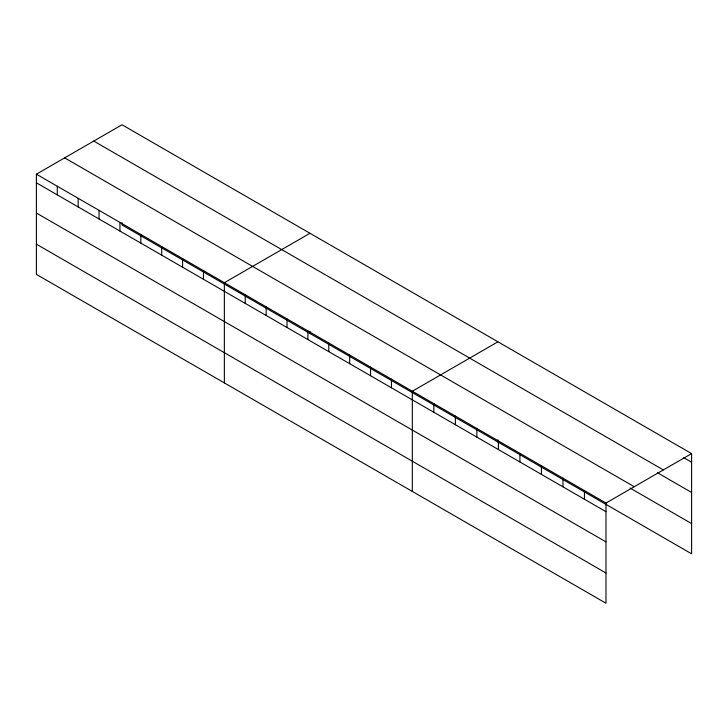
<?xml version="1.0" encoding="UTF-8"?>
<svg xmlns="http://www.w3.org/2000/svg" width="728" height="728" viewBox="0 0 728 728"><rect width="100%" height="100%" fill="white"/><g stroke="black" fill="none" stroke-linecap="round" stroke-linejoin="round"><path stroke-width="1.09" d="M605.987 541.887L605.987 503.039L36.4 174.183L36.4 274.392L605.987 603.239L605.987 541.887L36.4 213.04M122.013 222.722L122.013 224.961L691.6 553.817L691.6 453.608L122.013 124.761L36.4 174.183M309.973 233.279L224.361 282.71L224.361 382.91M497.943 341.796L412.33 391.227L412.33 491.427M605.987 503.039L691.6 453.608M683.774 457.721L691.6 462.235M93.757 141.068L663.345 469.924M657.366 472.69L691.6 492.456M64.656 157.876L634.243 486.723M629.984 488.015L691.6 523.596M36.4 182.819L605.987 511.666M36.4 244.171L605.987 573.018M584.466 490.617L584.466 499.244M562.953 478.187L562.953 486.823M541.432 465.765L541.432 474.392M519.919 453.344L519.919 461.971M498.398 440.922L498.398 449.549M497.943 439.767L497.943 442.005M476.885 428.501L476.885 437.128M455.364 416.07L455.364 424.706M433.843 403.649L433.843 412.285M391.446 379.17L391.446 387.796M370.561 367.112L370.561 375.739M349.677 355.055L349.677 363.681M328.792 342.997L328.792 351.624M309.973 331.249L309.973 333.488M307.908 330.94L307.908 339.567M287.023 318.882L287.023 327.509M266.13 306.825L266.13 315.452M245.245 294.767L245.245 303.394M203.476 270.652L203.476 279.279M182.592 258.595L182.592 267.221M161.707 246.537L161.707 255.164M140.822 234.48L140.822 243.106M119.938 222.422L119.938 231.049M99.053 210.365L99.053 218.992M78.169 198.307L78.169 206.934M57.285 186.25L57.285 194.877"/></g></svg>
